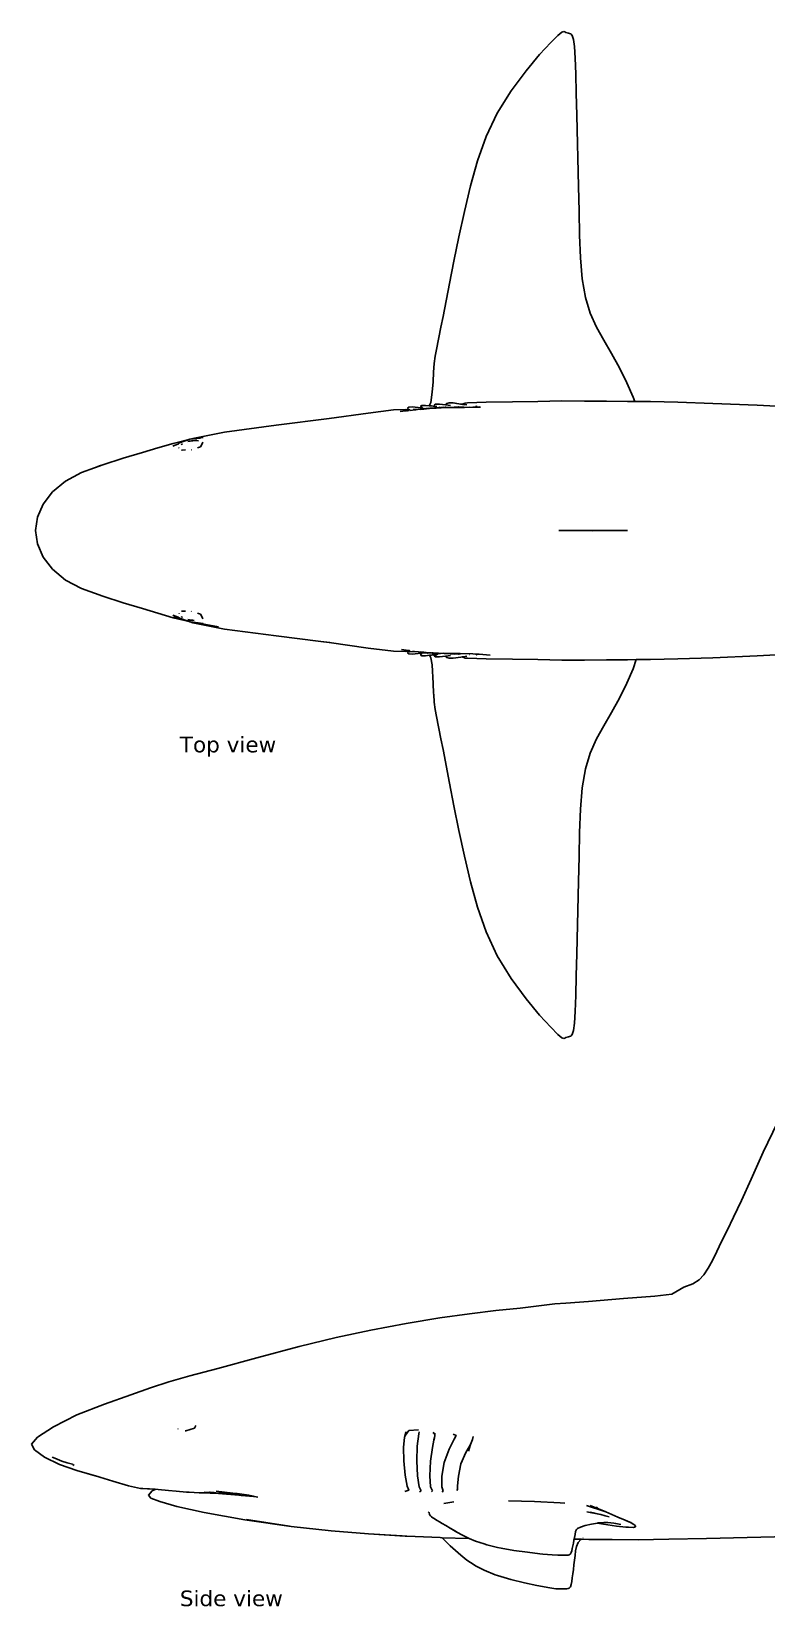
# Model space of a CAD drawing. Header units: centimetres. Extents: x 26222 to 197887, y -31190 to 57001.
# Drawn here: x 26222 to 64053, y -24110 to 57001 of the extents above; entities that cross this region are included whole.
import ezdxf

# ---------------------------------------------------------------- set-up
doc = ezdxf.new("R2010")
doc.units = ezdxf.units.CM
doc.layers.add('Edges', color=7, linetype='Continuous')
doc.styles.get("Standard").update_dxf_attribs({"font": 'verdana.ttf'})

# ---------------------------------------------------------------- blocks, each defined once
blk = doc.blocks.new('shark pl')
at = {"layer": 'Edges'}
for p, q in [((53308, 56791), (52946, 56431)), ((53515, 56960), (53308, 56791)), ((53620, 57001), (53515, 56960)), ((53674, 56977), (53620, 57001)), ((53732, 56956), (53674, 56977)), ((53792, 56935), (53732, 56956)), ((53855, 56915), (53792, 56935)), ((53921, 56895), (53855, 56915)), ((53921, 56895), (53990, 56873)), ((53990, 56873), (54057, 56792)), ((54117, 56594), (54057, 56792)), ((52946, 56431), (52378, 55816)), ((54168, 56223), (54117, 56594)), ((54168, 56223), (54206, 55621)), ((52378, 55816), (51677, 54979)), ((54206, 55621), (54236, 54812)), ((50915, 53951), (51677, 54979)), ((54262, 53819), (54236, 54812)), ((50199, 52798), (50915, 53951)), ((54288, 52699), (54262, 53819)), ((50199, 52798), (49633, 51587)), ((54288, 52699), (54379, 49010)), ((49633, 51587), (49185, 50332)), ((48823, 49045), (49185, 50332)), ((48513, 47739), (48823, 49045)), ((54408, 47752), (54379, 49010)), ((48513, 47739), (48225, 46428)), ((54408, 47752), (54433, 46520)), ((48225, 46428), (47965, 45171)), ((54433, 46520), (54479, 45347)), ((47737, 44028), (47965, 45171)), ((54570, 44263), (54479, 45347)), ((47737, 44028), (47404, 42323)), ((54729, 43300), (54570, 44263)), ((54729, 43300), (54982, 42488)), ((47404, 42323), (47294, 41767)), ((54982, 42488), (55306, 41774)), ((47294, 41767), (47067, 40630)), ((55306, 41774), (55680, 41103)), ((47067, 40630), (47005, 40281)), ((55680, 41103), (56080, 40421)), ((46916, 39456), (46955, 39906)), ((47005, 40281), (46955, 39906)), ((56080, 40421), (56486, 39672)), ((46849, 38426), (46888, 38966)), ((46888, 38966), (46916, 39456)), ((56486, 39672), (56865, 38903)), ((46773, 37902), (46849, 38426)), ((56865, 38903), (57183, 38162)), ((57183, 38162), (57283, 37949)), ((43549, 37351), (41541, 37071)), ((44855, 37517), (43549, 37351)), ((45498, 37536), (44855, 37517)), ((45205, 37436), (45631, 37480)), ((45370, 37441), (45361, 37441)), ((45372, 37441), (45362, 37441)), ((45679, 37515), (45498, 37536)), ((45525, 37464), (45577, 37469)), ((45590, 37620), (45578, 37599)), ((45578, 37599), (45616, 37552)), ((45641, 37658), (45590, 37620)), ((45678, 37518), (45616, 37552)), ((45624, 37475), (45630, 37479)), ((45630, 37476), (45647, 37482)), ((45631, 37480), (45680, 37515)), ((45631, 37480), (45647, 37482)), ((45657, 37483), (45634, 37477)), ((45820, 37665), (45641, 37658)), ((45682, 37510), (45647, 37482)), ((45675, 37528), (45678, 37518)), ((45678, 37518), (45679, 37515)), ((45682, 37516), (45678, 37518)), ((45679, 37515), (45680, 37515)), ((45680, 37515), (45679, 37515)), ((45680, 37515), (45682, 37516)), ((45680, 37515), (45681, 37510)), ((45680, 37515), (45680, 37515)), ((45684, 37515), (45680, 37515)), ((45682, 37510), (45681, 37510)), ((45682, 37516), (45690, 37522)), ((45684, 37515), (45682, 37516)), ((45686, 37514), (45682, 37510)), ((45686, 37514), (45684, 37515)), ((45686, 37515), (45684, 37515)), ((45686, 37515), (45690, 37522)), ((45687, 37514), (45686, 37515)), ((45686, 37514), (45686, 37515)), ((45686, 37514), (45686, 37514)), ((45686, 37514), (45686, 37514)), ((45686, 37514), (45686, 37514)), ((45687, 37514), (45686, 37514)), ((45693, 37519), (45687, 37514)), ((45693, 37519), (45692, 37521)), ((45694, 37520), (45693, 37519)), ((45705, 37479), (46227, 37546)), ((46128, 37632), (45820, 37665)), ((45852, 37506), (45852, 37506)), ((45852, 37506), (45852, 37506)), ((46023, 37526), (45863, 37533)), ((45863, 37533), (45996, 37523)), ((45912, 37514), (45996, 37523)), ((45996, 37523), (46023, 37526)), ((46023, 37526), (46339, 37559)), ((46339, 37614), (46128, 37632)), ((46342, 37559), (46223, 37553)), ((46227, 37546), (46339, 37559)), ((46306, 37555), (46227, 37546)), ((46231, 37551), (46232, 37551)), ((46232, 37551), (46231, 37551)), ((46252, 37714), (46316, 37746)), ((46280, 37673), (46252, 37714)), ((46252, 37714), (46304, 37678)), ((46278, 37672), (46252, 37714)), ((46858, 37600), (46257, 37536)), ((46278, 37672), (46283, 37668)), ((46283, 37668), (46282, 37669)), ((46289, 37659), (46283, 37668)), ((46283, 37668), (46343, 37618)), ((46289, 37659), (46339, 37614)), ((46357, 37560), (46306, 37555)), ((46339, 37559), (46306, 37555)), ((46316, 37746), (46507, 37747)), ((46344, 37614), (46339, 37614)), ((46339, 37559), (46342, 37559)), ((46342, 37559), (46428, 37579)), ((46357, 37560), (46342, 37559)), ((46343, 37618), (46344, 37614)), ((46356, 37613), (46344, 37614)), ((46344, 37614), (46354, 37574)), ((46356, 37582), (46361, 37595)), ((46408, 37566), (46357, 37560)), ((46361, 37595), (46364, 37606)), ((46361, 37595), (46372, 37584)), ((46378, 37604), (46379, 37603)), ((46428, 37579), (46408, 37566)), ((46431, 37569), (46408, 37566)), ((46431, 37569), (46492, 37580)), ((46491, 37575), (46431, 37569)), ((46542, 37581), (46491, 37575)), ((46492, 37580), (46491, 37575)), ((46699, 37727), (46507, 37747)), ((46542, 37581), (46631, 37591)), ((46631, 37591), (46642, 37592)), ((46632, 37591), (46631, 37591)), ((46642, 37592), (46642, 37592)), ((46642, 37592), (46645, 37592)), ((46645, 37601), (46644, 37600)), ((46645, 37601), (46649, 37610)), ((46657, 37609), (46645, 37601)), ((46645, 37600), (46645, 37601)), ((46650, 37593), (46649, 37593)), ((46662, 37609), (46655, 37600)), ((46699, 37727), (46773, 37902)), ((46803, 37716), (46699, 37727)), ((46755, 37603), (46716, 37601)), ((46765, 37600), (46716, 37601)), ((46755, 37603), (46724, 37605)), ((46755, 37603), (46724, 37605)), ((46793, 37599), (46734, 37595)), ((47043, 37618), (46755, 37603)), ((46792, 37601), (46755, 37603)), ((46790, 37601), (46755, 37603)), ((46755, 37603), (46755, 37603)), ((46793, 37599), (46790, 37599)), ((46811, 37600), (46793, 37599)), ((46957, 37696), (46803, 37716)), ((46811, 37600), (46807, 37600)), ((46813, 37600), (46809, 37600)), ((46813, 37600), (46811, 37600)), ((46823, 37601), (46813, 37600)), ((46831, 37602), (46823, 37601)), ((46829, 37601), (46823, 37601)), ((46996, 37612), (46829, 37601)), ((46829, 37601), (46837, 37602)), ((46892, 37610), (46854, 37605)), ((47163, 37624), (46858, 37600)), ((46858, 37605), (46894, 37610)), ((47021, 37610), (46858, 37600)), ((46930, 37745), (46966, 37776)), ((46957, 37696), (46930, 37745)), ((47086, 37680), (46957, 37696)), ((47023, 37810), (46966, 37776)), ((46996, 37612), (46988, 37613)), ((46996, 37612), (46988, 37613)), ((46997, 37612), (46989, 37613)), ((46997, 37612), (46996, 37612)), ((46996, 37612), (46996, 37612)), ((47009, 37613), (46997, 37612)), ((47009, 37613), (47003, 37614)), ((47113, 37620), (47009, 37613)), ((47022, 37610), (47021, 37610)), ((47022, 37610), (47021, 37610)), ((47022, 37610), (47022, 37610)), ((47024, 37610), (47022, 37610)), ((47023, 37610), (47022, 37610)), ((47215, 37812), (47023, 37810)), ((47036, 37611), (47023, 37610)), ((47023, 37610), (47024, 37610)), ((47039, 37611), (47024, 37610)), ((47056, 37613), (47036, 37611)), ((47039, 37611), (47036, 37611)), ((47084, 37614), (47039, 37611)), ((47141, 37627), (47043, 37618)), ((47101, 37618), (47056, 37613)), ((47090, 37615), (47056, 37613)), ((47082, 37627), (47089, 37623)), ((47091, 37624), (47084, 37627)), ((47084, 37627), (47091, 37624)), ((47090, 37615), (47084, 37614)), ((47092, 37614), (47084, 37614)), ((47101, 37618), (47090, 37615)), ((47113, 37617), (47090, 37615)), ((47091, 37629), (47094, 37625)), ((47178, 37620), (47092, 37614)), ((47113, 37617), (47092, 37614)), ((47163, 37624), (47101, 37618)), ((47182, 37624), (47113, 37617)), ((47163, 37624), (47113, 37620)), ((47119, 37622), (47113, 37620)), ((47178, 37620), (47113, 37617)), ((47115, 37632), (47114, 37634)), ((47262, 37653), (47141, 37627)), ((47406, 37648), (47141, 37627)), ((47404, 37634), (47163, 37624)), ((47163, 37624), (47184, 37624)), ((47182, 37624), (47163, 37624)), ((47180, 37624), (47178, 37620)), ((47182, 37621), (47178, 37620)), ((47178, 37620), (47178, 37620)), ((47183, 37620), (47178, 37620)), ((47182, 37621), (47180, 37624)), ((47190, 37624), (47182, 37624)), ((47184, 37624), (47182, 37624)), ((47183, 37620), (47182, 37621)), ((47185, 37621), (47182, 37621)), ((47185, 37620), (47183, 37620)), ((47186, 37625), (47184, 37624)), ((47184, 37624), (47190, 37625)), ((47288, 37627), (47185, 37621)), ((47289, 37627), (47185, 37620)), ((47185, 37621), (47190, 37624)), ((47185, 37620), (47185, 37621)), ((47190, 37625), (47321, 37629)), ((47288, 37627), (47190, 37624)), ((47190, 37625), (47190, 37625)), ((47190, 37624), (47190, 37625)), ((47534, 37772), (47215, 37812)), ((47289, 37627), (47288, 37627)), ((47297, 37627), (47288, 37627)), ((47297, 37627), (47289, 37627)), ((47321, 37629), (47297, 37627)), ((47404, 37634), (47321, 37629)), ((47469, 37638), (47404, 37634)), ((47692, 37642), (47469, 37638)), ((47469, 37638), (47622, 37638)), ((47509, 37661), (47554, 37655)), ((47549, 37770), (47534, 37772)), ((47549, 37770), (47554, 37802)), ((47783, 37742), (47549, 37770)), ((47554, 37802), (47606, 37841)), ((47554, 37655), (47677, 37645)), ((47606, 37841), (47715, 37873)), ((47622, 37638), (47674, 37640)), ((47622, 37638), (47657, 37639)), ((47640, 37666), (47640, 37665)), ((47640, 37666), (47640, 37665)), ((47657, 37639), (47674, 37640)), ((47657, 37639), (47672, 37639)), ((47719, 37641), (47672, 37639)), ((47672, 37639), (47788, 37639)), ((47674, 37640), (47692, 37642)), ((47674, 37640), (47713, 37641)), ((47701, 37643), (47677, 37645)), ((47692, 37642), (47701, 37643)), ((47706, 37642), (47692, 37642)), ((47701, 37643), (47719, 37644)), ((47706, 37642), (47701, 37643)), ((47713, 37641), (47706, 37642)), ((47719, 37642), (47706, 37642)), ((47713, 37641), (47719, 37642)), ((47719, 37641), (47713, 37641)), ((47921, 37875), (47715, 37873)), ((47722, 37668), (47719, 37644)), ((47719, 37644), (47723, 37645)), ((47719, 37644), (47719, 37642)), ((47768, 37643), (47719, 37641)), ((47768, 37643), (47719, 37642)), ((47719, 37642), (47768, 37643)), ((47719, 37642), (47719, 37642)), ((47719, 37642), (47719, 37641)), ((47719, 37641), (47719, 37641)), ((47719, 37641), (47719, 37641)), ((47719, 37641), (47719, 37641)), ((47723, 37645), (47975, 37658)), ((48110, 37647), (47768, 37643)), ((48112, 37647), (47788, 37639)), ((47788, 37639), (48192, 37640)), ((48325, 37817), (47921, 37875)), ((47921, 37875), (48080, 37847)), ((47921, 37875), (48491, 37776)), ((47980, 37658), (48129, 37647)), ((47980, 37658), (48110, 37647)), ((48014, 37660), (48032, 37661)), ((48129, 37647), (48110, 37647)), ((48110, 37647), (48112, 37647)), ((48129, 37647), (48112, 37647)), ((48112, 37647), (48192, 37640)), ((48129, 37647), (48462, 37678)), ((48192, 37640), (48292, 37640)), ((48209, 37671), (48217, 37671)), ((48221, 37637), (48228, 37637)), ((48228, 37637), (48226, 37637)), ((48228, 37637), (48296, 37638)), ((48292, 37640), (48298, 37640)), ((48296, 37638), (48507, 37641)), ((48298, 37640), (48296, 37638)), ((48298, 37640), (48507, 37641)), ((48299, 37641), (48298, 37640)), ((48393, 37807), (48325, 37817)), ((48396, 37809), (48393, 37807)), ((48627, 37774), (48393, 37807)), ((48545, 37868), (48396, 37809)), ((48507, 37641), (48933, 37649)), ((48545, 37868), (48660, 37881)), ((49626, 37907), (48660, 37881)), ((48759, 37693), (48768, 37693)), ((48933, 37649), (49130, 37653)), ((49116, 37718), (49130, 37653)), ((49123, 37699), (49116, 37718)), ((49123, 37699), (49127, 37699)), ((49141, 37653), (49123, 37699)), ((49130, 37653), (49141, 37653)), ((49141, 37653), (49191, 37654)), ((49281, 37679), (49191, 37654)), ((49191, 37654), (49340, 37658)), ((50982, 37922), (49626, 37907)), ((52277, 37950), (50982, 37922)), ((53513, 37973), (52277, 37950)), ((54691, 37971), (53513, 37973)), ((55818, 37960), (54691, 37971)), ((56903, 37954), (55818, 37960)), ((57283, 37949), (56903, 37954)), ((58083, 37941), (57283, 37949)), ((57283, 37949), (57289, 37936)), ((59498, 37910), (58083, 37941)), ((61284, 37851), (59498, 37910)), ((63575, 37757), (61284, 37851)), ((66123, 37624), (63575, 37757)), ((38817, 36732), (36160, 36372)), ((41541, 37071), (38817, 36732)), ((33517, 35789), (32719, 35564)), ((33780, 35759), (33499, 35652)), ((33517, 35789), (34531, 36046)), ((33774, 35754), (33780, 35759)), ((33780, 35759), (33845, 35812)), ((33845, 35812), (34373, 36004)), ((33919, 35721), (33968, 35757)), ((33968, 35757), (33993, 35770)), ((34333, 35896), (34269, 35879)), ((34333, 35896), (34394, 35910)), ((34373, 36004), (34559, 36021)), ((34394, 35910), (34458, 35920)), ((34458, 35920), (34521, 35925)), ((34521, 35925), (34612, 35930)), ((34531, 36046), (36160, 36372)), ((35057, 36088), (34559, 36021)), ((34559, 36021), (34910, 36053)), ((34612, 35930), (34728, 35931)), ((34728, 35931), (34813, 35924)), ((34924, 35608), (35020, 35804)), ((35020, 35804), (35041, 35848)), ((30934, 35024), (29891, 34688)), ((31930, 35324), (30934, 35024)), ((32719, 35564), (31930, 35324)), ((33813, 35553), (33816, 35571)), ((33814, 35550), (33813, 35553)), ((33940, 35444), (33973, 35445)), ((33973, 35445), (34156, 35451)), ((34434, 35460), (34442, 35461)), ((34442, 35461), (34449, 35463)), ((34771, 35561), (34924, 35608)), ((27970, 33849), (28801, 34283)), ((28801, 34283), (29458, 34525)), ((29891, 34688), (29458, 34525)), ((29458, 34525), (29773, 34642)), ((27309, 33297), (26826, 32665)), ((27309, 33297), (27970, 33849)), ((26529, 31993), (26826, 32665)), ((26529, 31993), (26426, 31301)), ((26529, 30609), (26426, 31301)), ((53363, 31301), (53933, 31307)), ((53933, 31295), (53363, 31301)), ((53933, 31307), (55094, 31309)), ((55094, 31293), (53933, 31295)), ((55094, 31309), (56292, 31307)), ((56292, 31295), (55094, 31293)), ((56292, 31307), (56901, 31301)), ((56901, 31301), (56292, 31295)), ((26529, 30609), (26826, 29937)), ((27309, 29305), (26826, 29937)), ((27309, 29305), (27970, 28753)), ((27970, 28753), (28801, 28319)), ((28801, 28319), (29891, 27914)), ((29891, 27914), (30934, 27578)), ((30934, 27578), (31930, 27278)), ((31930, 27278), (32719, 27038)), ((32719, 27038), (33517, 26813)), ((33774, 26848), (33499, 26950)), ((33517, 26844), (34331, 26613)), ((33517, 26813), (34344, 26608)), ((33845, 26790), (33774, 26848)), ((33816, 27031), (33815, 27041)), ((34331, 26613), (33845, 26790)), ((33968, 26845), (33923, 26878)), ((33940, 27158), (33974, 27157)), ((33995, 26831), (33968, 26845)), ((33974, 27157), (34156, 27151)), ((34434, 27142), (34442, 27141)), ((34442, 27141), (34449, 27139)), ((34771, 27041), (34924, 26994)), ((34924, 26994), (35020, 26798)), ((35041, 26754), (35020, 26798)), ((35020, 26798), (35041, 26754)), ((34268, 26723), (34333, 26706)), ((34344, 26608), (34331, 26613)), ((34394, 26692), (34333, 26706)), ((34373, 26598), (34344, 26608)), ((34394, 26595), (34373, 26598)), ((34458, 26682), (34394, 26692)), ((34394, 26595), (34531, 26556)), ((34540, 26577), (34394, 26595)), ((34521, 26677), (34458, 26682)), ((34589, 26673), (34521, 26677)), ((34531, 26556), (36160, 26230)), ((35843, 26337), (34540, 26577)), ((35057, 26514), (34540, 26577)), ((38817, 25870), (36160, 26230)), ((38817, 25870), (41121, 25586)), ((41541, 25531), (41121, 25586)), ((41121, 25586), (41574, 25531)), ((41541, 25531), (43549, 25251)), ((43549, 25251), (44855, 25085)), ((45267, 25175), (45630, 25123)), ((44855, 25085), (45498, 25066)), ((45498, 25066), (45669, 25086)), ((45616, 25050), (45578, 25003)), ((45578, 25003), (45590, 24982)), ((45590, 24982), (45641, 24944)), ((45616, 25050), (45669, 25079)), ((45630, 25123), (45647, 25120)), ((45670, 25094), (45630, 25123)), ((45641, 24944), (45820, 24937)), ((45671, 25110), (45647, 25120)), ((45647, 25120), (45671, 25101)), ((45657, 25119), (45672, 25115)), ((45666, 25052), (45670, 25056)), ((45666, 25052), (45667, 25055)), ((45668, 25071), (45669, 25079)), ((45669, 25086), (45670, 25094)), ((45669, 25086), (45680, 25087)), ((45669, 25079), (45669, 25086)), ((45669, 25079), (45682, 25086)), ((45670, 25094), (45671, 25101)), ((45680, 25087), (45670, 25094)), ((45671, 25110), (45672, 25115)), ((45675, 25108), (45671, 25110)), ((45671, 25101), (45671, 25110)), ((45671, 25101), (45681, 25092)), ((45676, 25108), (45672, 25115)), ((45672, 25115), (45675, 25108)), ((45675, 25108), (45681, 25092)), ((45676, 25108), (45675, 25108)), ((45701, 25097), (45676, 25108)), ((45685, 25091), (45676, 25108)), ((45682, 25086), (45680, 25087)), ((45680, 25087), (45684, 25087)), ((45681, 25092), (45682, 25092)), ((45681, 25092), (45681, 25092)), ((45681, 25092), (45682, 25092)), ((45682, 25092), (45685, 25091)), ((45682, 25092), (45686, 25088)), ((45682, 25086), (45684, 25087)), ((45690, 25080), (45682, 25086)), ((45863, 25069), (45682, 25051)), ((45930, 25069), (45682, 25051)), ((45684, 25087), (45686, 25088)), ((45684, 25087), (45686, 25087)), ((45685, 25091), (45689, 25090)), ((45686, 25088), (45685, 25091)), ((45686, 25088), (45689, 25090)), ((45686, 25087), (45686, 25088)), ((45686, 25088), (45686, 25088)), ((45686, 25087), (45687, 25088)), ((45686, 25088), (45686, 25088)), ((45686, 25088), (45686, 25088)), ((45686, 25088), (45687, 25088)), ((45690, 25080), (45686, 25087)), ((45687, 25088), (45696, 25088)), ((45687, 25088), (45693, 25083)), ((45689, 25090), (45701, 25097)), ((45689, 25090), (45696, 25088)), ((45693, 25083), (45692, 25081)), ((45701, 25097), (45693, 25083)), ((45693, 25083), (45694, 25082)), ((45694, 25082), (45701, 25097)), ((45820, 24937), (46128, 24970)), ((45892, 25072), (45841, 25075)), ((45892, 25072), (45863, 25069)), ((45930, 25069), (45892, 25072)), ((46339, 25043), (45930, 25069)), ((45998, 25079), (45996, 25079)), ((46017, 25077), (46021, 25077)), ((46029, 25076), (46026, 25076)), ((46128, 24970), (46321, 24986)), ((46353, 25042), (46227, 25056)), ((46252, 24888), (46278, 24930)), ((46252, 24888), (46279, 24928)), ((46287, 24912), (46252, 24888)), ((46316, 24856), (46252, 24888)), ((46278, 24930), (46321, 24986)), ((46507, 24855), (46316, 24856)), ((46321, 24986), (46350, 25024)), ((46353, 25040), (46339, 25043)), ((46350, 25024), (46353, 25040)), ((46350, 25024), (46354, 25029)), ((46353, 25040), (46353, 25042)), ((46356, 25042), (46353, 25042)), ((46355, 25040), (46353, 25040)), ((46354, 25029), (46355, 25040)), ((46354, 25029), (46361, 25038)), ((46355, 25040), (46356, 25042)), ((46361, 25038), (46355, 25040)), ((46363, 25041), (46356, 25042)), ((46361, 25038), (46363, 25041)), ((46391, 25031), (46361, 25038)), ((46397, 25037), (46363, 25041)), ((46368, 25010), (46374, 25015)), ((46369, 24999), (46716, 25001)), ((46369, 24999), (46374, 24999)), ((46391, 25031), (46374, 25015)), ((46382, 25009), (46374, 24999)), ((46378, 25004), (46374, 24999)), ((46374, 24999), (46374, 24999)), ((46374, 24999), (46375, 24999)), ((46378, 25004), (46375, 24999)), ((46375, 24999), (46567, 25001)), ((46401, 25029), (46378, 25004)), ((46382, 25009), (46378, 25004)), ((46397, 25037), (46391, 25031)), ((46401, 25029), (46391, 25031)), ((46407, 25036), (46397, 25037)), ((46407, 25036), (46401, 25029)), ((46428, 25023), (46401, 25029)), ((46408, 25036), (46407, 25036)), ((46428, 25023), (46408, 25036)), ((46422, 25034), (46408, 25036)), ((46422, 25034), (46494, 25018)), ((46491, 25027), (46422, 25034)), ((46495, 25018), (46428, 25023)), ((46494, 25018), (46428, 25023)), ((46492, 25022), (46491, 25027)), ((46542, 25021), (46491, 25027)), ((46512, 25017), (46492, 25022)), ((46494, 25018), (46495, 25018)), ((46512, 25017), (46494, 25018)), ((46495, 25018), (46567, 25001)), ((46513, 25016), (46495, 25018)), ((46507, 24855), (46709, 24876)), ((46513, 25016), (46512, 25017)), ((46649, 25006), (46512, 25017)), ((46573, 25001), (46513, 25016)), ((46649, 25006), (46513, 25016)), ((46542, 25021), (46645, 25010)), ((46547, 25021), (46547, 25021)), ((46567, 25001), (46573, 25001)), ((46573, 25001), (46650, 25002)), ((46613, 24991), (46615, 24990)), ((46617, 24990), (46615, 24991)), ((46640, 25014), (46640, 25014)), ((46645, 25014), (46645, 25014)), ((46646, 25010), (46646, 25010)), ((46647, 25010), (46647, 25010)), ((46647, 25009), (46647, 25009)), ((46647, 25009), (46652, 25006)), ((46647, 25009), (46647, 25009)), ((46647, 25009), (46649, 25006)), ((46649, 25006), (46650, 25002)), ((46649, 25006), (46649, 25006)), ((46652, 25006), (46649, 25006)), ((46653, 25005), (46649, 25006)), ((46650, 25002), (46658, 25002)), ((46652, 25006), (46653, 25005)), ((46660, 25005), (46652, 25006)), ((46653, 25005), (46658, 25002)), ((46661, 25005), (46653, 25005)), ((46654, 25013), (46654, 25013)), ((46654, 24994), (46655, 24993)), ((46657, 25009), (46657, 25009)), ((46658, 25002), (46663, 25002)), ((46659, 25007), (46660, 25005)), ((46660, 25005), (46661, 25005)), ((46678, 25004), (46660, 25005)), ((46661, 25005), (46663, 25002)), ((46683, 25003), (46661, 25005)), ((46663, 25002), (46688, 25002)), ((46683, 25003), (46688, 25002)), ((46689, 25002), (46683, 25003)), ((46688, 25002), (46689, 25002)), ((46688, 25002), (46716, 25001)), ((46703, 25002), (46689, 25002)), ((46716, 25001), (46703, 25002)), ((46732, 25000), (46703, 25002)), ((46709, 24876), (46803, 24886)), ((46709, 24876), (46773, 24737)), ((46716, 25001), (46732, 25000)), ((46724, 24997), (46758, 24999)), ((46724, 24997), (46757, 24999)), ((46757, 24999), (46732, 25000)), ((46745, 25003), (46752, 25003)), ((46758, 24999), (46757, 24999)), ((46895, 24991), (46758, 24999)), ((46773, 24737), (46849, 24384)), ((46783, 25004), (46789, 25004)), ((46785, 25001), (46790, 25001)), ((46786, 25000), (46792, 25001)), ((46803, 24886), (46957, 24906)), ((46806, 25002), (46811, 25002)), ((46808, 25002), (46813, 25002)), ((46861, 24997), (46826, 24998)), ((46840, 24973), (46941, 24984)), ((46840, 24973), (46944, 24984)), ((46846, 24997), (46881, 24995)), ((46964, 24973), (46847, 24972)), ((46849, 24384), (46888, 23420)), ((46927, 24994), (46895, 24995)), ((46946, 24984), (46895, 24991)), ((46896, 24991), (46895, 24991)), ((46947, 24984), (46896, 24991)), ((46904, 24991), (46896, 24991)), ((46949, 24985), (46904, 24991)), ((46930, 24990), (46904, 24991)), ((46907, 24995), (46938, 24994)), ((46955, 24985), (46930, 24990)), ((46974, 24987), (46930, 24990)), ((46930, 24857), (46957, 24906)), ((46966, 24826), (46930, 24857)), ((46946, 24984), (46941, 24984)), ((46941, 24984), (46944, 24984)), ((46941, 24984), (46946, 24984)), ((46944, 24984), (46946, 24984)), ((46944, 24984), (46946, 24984)), ((46946, 24984), (46947, 24984)), ((46986, 24979), (46946, 24984)), ((46946, 24984), (46946, 24984)), ((46947, 24984), (46946, 24984)), ((46946, 24984), (46946, 24984)), ((46946, 24984), (46946, 24984)), ((46946, 24984), (46947, 24984)), ((46946, 24984), (46948, 24984)), ((46947, 24984), (46949, 24985)), ((46949, 24985), (46947, 24984)), ((46947, 24984), (46949, 24985)), ((46947, 24984), (46947, 24984)), ((46948, 24984), (46947, 24984)), ((46947, 24984), (46947, 24984)), ((46948, 24984), (46950, 24985)), ((46987, 24979), (46948, 24984)), ((46949, 24985), (46949, 24985)), ((46949, 24985), (46955, 24985)), ((46950, 24985), (46949, 24985)), ((46949, 24985), (46949, 24985)), ((46955, 24985), (46949, 24985)), ((46949, 24985), (46955, 24985)), ((46988, 24979), (46950, 24985)), ((46950, 24985), (46957, 24985)), ((46974, 24987), (46955, 24985)), ((46955, 24985), (46961, 24986)), ((46955, 24985), (46961, 24986)), ((46955, 24985), (46955, 24985)), ((46957, 24985), (46955, 24985)), ((46955, 24985), (46955, 24985)), ((46957, 24985), (46982, 24987)), ((46989, 24979), (46957, 24985)), ((46957, 24906), (47086, 24922)), ((46961, 24986), (46975, 24987)), ((46961, 24986), (46974, 24987)), ((46966, 24826), (47117, 24927)), ((46966, 24826), (47023, 24792)), ((47048, 24986), (46969, 24990)), ((46969, 24990), (47163, 24978)), ((46975, 24987), (46974, 24987)), ((46974, 24987), (46974, 24987)), ((46982, 24987), (46975, 24987)), ((46986, 24989), (46979, 24988)), ((46979, 24988), (46986, 24989)), ((46980, 24988), (46987, 24989)), ((47043, 24984), (46982, 24987)), ((46988, 24987), (46996, 24988)), ((47023, 24792), (47215, 24790)), ((47085, 24977), (47043, 24984)), ((47085, 24977), (47082, 24975)), ((47087, 24977), (47084, 24975)), ((47088, 24976), (47084, 24975)), ((47087, 24977), (47085, 24977)), ((47088, 24976), (47087, 24977)), ((47093, 24976), (47088, 24976)), ((47091, 24980), (47091, 24980)), ((47091, 24973), (47093, 24976)), ((47116, 24972), (47093, 24976)), ((47095, 24980), (47094, 24979)), ((47095, 24979), (47095, 24979)), ((47096, 24979), (47096, 24979)), ((47114, 24968), (47116, 24972)), ((47134, 24969), (47116, 24972)), ((47117, 24927), (47134, 24969)), ((47117, 24927), (47135, 24958)), ((47120, 24977), (47120, 24977)), ((47135, 24958), (47133, 24959)), ((47139, 24968), (47134, 24969)), ((47135, 24958), (47134, 24959)), ((47135, 24958), (47138, 24963)), ((47154, 24956), (47135, 24958)), ((47154, 24956), (47135, 24958)), ((47135, 24958), (47135, 24958)), ((47136, 24976), (47136, 24976)), ((47139, 24968), (47138, 24963)), ((47262, 24949), (47139, 24968)), ((47141, 24976), (47141, 24975)), ((47163, 24978), (47469, 24964)), ((47198, 24971), (47199, 24971)), ((47215, 24790), (47534, 24830)), ((47446, 24983), (47665, 24963)), ((47463, 24969), (47630, 24963)), ((47630, 24963), (47466, 24966)), ((47467, 24966), (47768, 24959)), ((47469, 24964), (47768, 24959)), ((47534, 24830), (47549, 24832)), ((47549, 24832), (47783, 24860)), ((47554, 24800), (47549, 24832)), ((47554, 24800), (47606, 24761)), ((47606, 24761), (47715, 24729)), ((47630, 24963), (47768, 24959)), ((47665, 24963), (47630, 24963)), ((47824, 24960), (47665, 24963)), ((47715, 24729), (47921, 24727)), ((47768, 24959), (48292, 24962)), ((47824, 24960), (47768, 24959)), ((47768, 24959), (48129, 24955)), ((48289, 24970), (47824, 24960)), ((47921, 24727), (48325, 24785)), ((47948, 24945), (47975, 24944)), ((47978, 24943), (48032, 24941)), ((48129, 24955), (47980, 24944)), ((47980, 24944), (48072, 24952)), ((48129, 24955), (48307, 24951)), ((48209, 24931), (48237, 24929)), ((48292, 24962), (48933, 24953)), ((48325, 24785), (48393, 24795)), ((48393, 24795), (48440, 24801)), ((48396, 24793), (48393, 24795)), ((48545, 24734), (48396, 24793)), ((48440, 24801), (48445, 24802)), ((48446, 24800), (48440, 24801)), ((48445, 24802), (48627, 24828)), ((48449, 24801), (48445, 24802)), ((48660, 24722), (48545, 24734)), ((48660, 24722), (49626, 24695)), ((48752, 24909), (48759, 24909)), ((48933, 24953), (49128, 24939)), ((49128, 24939), (49116, 24884)), ((49116, 24884), (49123, 24902)), ((49123, 24902), (49137, 24938)), ((49123, 24902), (49127, 24902)), ((49128, 24939), (49137, 24938)), ((49137, 24938), (49260, 24929)), ((49260, 24929), (49281, 24923)), ((49260, 24929), (49827, 24886)), ((49626, 24695), (50982, 24680)), ((50982, 24680), (52277, 24652)), ((52277, 24652), (53513, 24629)), ((53513, 24629), (54691, 24631)), ((54691, 24631), (55818, 24642)), ((55818, 24642), (56903, 24648)), ((56903, 24648), (57352, 24653)), ((57352, 24653), (57183, 24183)), ((57352, 24653), (58083, 24661)), ((57355, 24660), (57352, 24653)), ((58083, 24661), (59498, 24692)), ((59498, 24692), (61284, 24751)), ((61284, 24751), (63575, 24845)), ((63575, 24845), (66123, 24978)), ((57183, 24183), (56865, 23443)), ((46888, 23420), (46916, 22920)), ((46916, 22920), (46923, 22851)), ((46919, 22898), (46923, 22851)), ((46923, 22851), (46955, 22467)), ((56865, 23443), (56486, 22676)), ((46955, 22467), (47005, 22086)), ((47005, 22086), (47067, 21731)), ((56080, 21928), (55680, 21243)), ((56486, 22676), (56080, 21928)), ((47294, 20580), (47067, 21731)), ((55680, 21243), (55306, 20566)), ((47294, 20580), (47404, 20016)), ((55306, 20566), (54982, 19844)), ((47737, 18288), (47404, 20016)), ((54982, 19844), (54729, 19021)), ((54570, 18045), (54729, 19021)), ((47965, 17130), (47737, 18288)), ((54479, 16946), (54570, 18045)), ((47965, 17130), (48225, 15856)), ((54479, 16946), (54433, 15757)), ((48225, 15856), (48513, 14527)), ((54433, 15757), (54408, 14509)), ((48823, 13204), (48513, 14527)), ((54379, 13235), (54408, 14509)), ((49185, 11899), (48823, 13204)), ((54288, 9496), (54379, 13235)), ((49185, 11899), (49633, 10627)), ((49633, 10627), (50199, 9400)), ((50915, 8231), (50199, 9400)), ((54262, 8360), (54288, 9496)), ((51677, 7189), (50915, 8231)), ((54236, 7354), (54262, 8360)), ((54236, 7354), (54206, 6534)), ((51677, 7189), (52378, 6341)), ((54206, 6534), (54168, 5924)), ((52378, 6341), (52946, 5718)), ((52946, 5718), (53308, 5352)), ((54117, 5549), (54168, 5924)), ((53308, 5352), (53515, 5181)), ((53515, 5181), (53620, 5140)), ((53620, 5140), (53674, 5164)), ((53674, 5164), (53732, 5185)), ((53732, 5185), (53792, 5206)), ((53792, 5206), (53855, 5226)), ((53855, 5226), (53921, 5246)), ((53990, 5268), (53921, 5246)), ((54057, 5349), (53990, 5268)), ((54057, 5349), (54117, 5549))]:
    blk.add_line(p, q, dxfattribs=at)
blk = doc.blocks.new('shark rs')
at = {"layer": 'Edges'}
for p, q in [((-19002, 13770), (-19726, 12246)), ((-19726, 12246), (-20349, 10848)), ((-20349, 10848), (-20853, 9751)), ((-20853, 9751), (-21261, 8892)), ((-21593, 8209), (-21872, 7639)), ((-21261, 8892), (-21593, 8209)), ((-21872, 7639), (-22119, 7122)), ((-22346, 6660), (-22566, 6260)), ((-22119, 7122), (-22346, 6660)), ((-22788, 5927), (-23027, 5665)), ((-22566, 6260), (-22788, 5927)), ((-24440, 4930), (-25311, 4819)), ((-23824, 5280), (-24440, 4930)), ((-23349, 5456), (-23824, 5280)), ((-23027, 5665), (-23349, 5456)), ((-33501, 4081), (-34856, 3923)), ((-32245, 4201), (-33501, 4081)), ((-30457, 4432), (-32245, 4201)), ((-29886, 4469), (-30457, 4432)), ((-28725, 4551), (-29886, 4469)), ((-27527, 4645), (-28725, 4551)), ((-26918, 4696), (-27527, 4645)), ((-25311, 4819), (-26918, 4696)), ((-38105, 3423), (-39931, 3079)), ((-36370, 3709), (-38105, 3423)), ((-34856, 3923), (-36370, 3709)), ((-41719, 2694), (-43620, 2229)), ((-39931, 3079), (-41719, 2694)), ((-45788, 1650), (-47803, 1098)), ((-43620, 2229), (-45788, 1650)), ((-47803, 1098), (-49249, 717)), ((-51262, 112), (-52282, -253)), ((-50333, 418), (-51262, 112)), ((-49249, 717), (-50333, 418)), ((-53636, -730), (-55053, -1288)), ((-52282, -253), (-53636, -730)), ((-55053, -1288), (-56259, -1900)), ((-56259, -1900), (-57094, -2443)), ((-49856, -2004), (-49858, -2004)), ((-49847, -2007), (-49854, -2005)), ((-49444, -2111), (-49479, -2102)), ((-49005, -1981), (-49444, -2111)), ((-48934, -1843), (-49005, -1981)), ((-38203, -2431), (-38241, -2971)), ((-38126, -2162), (-38203, -2431)), ((-38138, -2331), (-38203, -2431)), ((-37978, -2097), (-38138, -2331)), ((-37481, -2067), (-37978, -2097)), ((-37451, -2269), (-37541, -2908)), ((-37451, -2269), (-37442, -2161)), ((-36740, -2195), (-36645, -2242)), ((-36640, -2372), (-36674, -2564)), ((-36645, -2242), (-36643, -2243)), ((-36645, -2242), (-36640, -2372)), ((-36643, -2243), (-36631, -2272)), ((-36643, -2243), (-36609, -2260)), ((-36631, -2272), (-36619, -2294)), ((-35691, -2285), (-35536, -2345)), ((-35636, -2532), (-35536, -2345)), ((-35536, -2345), (-35512, -2355)), ((-34657, -2394), (-34703, -2555)), ((-57094, -2443), (-57393, -2797)), ((-57393, -2797), (-57242, -3095)), ((-57242, -3095), (-56723, -3470)), ((-38241, -2971), (-38230, -3664)), ((-37567, -3662), (-37541, -2908)), ((-36746, -2968), (-36853, -3681)), ((-36680, -2597), (-36746, -2968)), ((-36680, -2597), (-36672, -2463)), ((-36674, -2564), (-36680, -2597)), ((-36672, -2463), (-36674, -2564)), ((-35892, -3048), (-36146, -3740)), ((-35636, -2532), (-35892, -3048)), ((-35030, -3231), (-35287, -3811)), ((-35030, -3231), (-34790, -2822)), ((-34790, -2822), (-34902, -3165)), ((-34703, -2555), (-34790, -2822)), ((-34711, -2572), (-34722, -2595)), ((-56723, -3470), (-55957, -3847)), ((-56339, -3471), (-56194, -3522)), ((-56271, -3491), (-56339, -3471)), ((-56271, -3491), (-56286, -3483)), ((-56284, -3483), (-56254, -3496)), ((-56254, -3496), (-56271, -3491)), ((-56254, -3496), (-56194, -3522)), ((-56194, -3522), (-55837, -3677)), ((-55957, -3847), (-55065, -4151)), ((-55837, -3677), (-55557, -3761)), ((-55557, -3761), (-55292, -3832)), ((-55292, -3832), (-55255, -3853)), ((-55271, -3849), (-55205, -3903)), ((-55229, -3846), (-55255, -3853)), ((-38230, -3664), (-38160, -4393)), ((-37567, -3662), (-37530, -4421)), ((-36853, -3681), (-36889, -4422)), ((-36146, -3740), (-36265, -4449)), ((-35423, -4442), (-35287, -3811)), ((-55065, -4151), (-54121, -4423)), ((-55065, -4151), (-54103, -4428)), ((-54121, -4423), (-54028, -4450)), ((-54121, -4423), (-54103, -4428)), ((-54121, -4423), (-54093, -4431)), ((-54103, -4428), (-53202, -4702)), ((-54103, -4428), (-54093, -4431)), ((-54093, -4431), (-53929, -4480)), ((-54093, -4431), (-54028, -4450)), ((-53202, -4702), (-52395, -4937)), ((-38160, -4393), (-38063, -4963)), ((-37530, -4421), (-37446, -4997)), ((-36889, -4422), (-36856, -4995)), ((-36265, -4449), (-36276, -4996)), ((-35423, -4442), (-35473, -4942)), ((-52395, -4937), (-51788, -5075)), ((-51689, -5079), (-51788, -5075)), ((-51788, -5075), (-51668, -5080)), ((-51689, -5079), (-51324, -5096)), ((-51689, -5079), (-51668, -5080)), ((-51668, -5080), (-51322, -5097)), ((-51668, -5080), (-51102, -5118)), ((-51421, -5089), (-51324, -5096)), ((-51191, -5196), (-51365, -5422)), ((-51365, -5422), (-51248, -5580)), ((-51324, -5096), (-51322, -5097)), ((-51322, -5097), (-51023, -5121)), ((-51248, -5580), (-50782, -5749)), ((-51031, -5125), (-51191, -5196)), ((-51102, -5118), (-51031, -5125)), ((-51102, -5118), (-51028, -5123)), ((-51028, -5123), (-51031, -5125)), ((-51023, -5121), (-51028, -5123)), ((-51023, -5121), (-50881, -5133)), ((-50881, -5133), (-50343, -5188)), ((-50343, -5188), (-49944, -5210)), ((-49424, -5263), (-49944, -5210)), ((-49385, -5266), (-49424, -5263)), ((-49368, -5268), (-49385, -5266)), ((-49385, -5266), (-49281, -5271)), ((-49281, -5271), (-49368, -5268)), ((-48756, -5300), (-49281, -5271)), ((-48756, -5300), (-48632, -5299)), ((-48632, -5299), (-48105, -5292)), ((-47775, -5335), (-48632, -5299)), ((-48105, -5292), (-48508, -5275)), ((-48508, -5275), (-48042, -5288)), ((-48195, -5274), (-48226, -5274)), ((-48179, -5278), (-48103, -5282)), ((-48179, -5278), (-48042, -5288)), ((-48029, -5289), (-48105, -5292)), ((-48105, -5292), (-47997, -5291)), ((-48042, -5288), (-48021, -5289)), ((-48042, -5288), (-48029, -5289)), ((-48029, -5289), (-47997, -5291)), ((-48021, -5289), (-48029, -5289)), ((-48021, -5289), (-48015, -5289)), ((-48018, -5289), (-48021, -5289)), ((-47997, -5291), (-47986, -5291)), ((-47997, -5291), (-47906, -5298)), ((-47906, -5298), (-47127, -5326)), ((-47884, -5224), (-47028, -5314)), ((-46730, -5430), (-47775, -5335)), ((-47419, -5311), (-47132, -5325)), ((-47148, -5321), (-47132, -5325)), ((-47040, -5329), (-47132, -5325)), ((-47132, -5325), (-47044, -5329)), ((-47132, -5325), (-47132, -5325)), ((-47132, -5325), (-47132, -5325)), ((-47132, -5325), (-47127, -5326)), ((-47127, -5326), (-47044, -5329)), ((-47127, -5326), (-46599, -5442)), ((-47044, -5329), (-47040, -5329)), ((-47044, -5329), (-47039, -5329)), ((-47040, -5329), (-46867, -5336)), ((-47040, -5329), (-47039, -5329)), ((-47039, -5329), (-46815, -5344)), ((-47039, -5329), (-46867, -5336)), ((-47028, -5314), (-46867, -5336)), ((-46867, -5336), (-46867, -5336)), ((-46867, -5336), (-46815, -5344)), ((-46815, -5344), (-46207, -5430)), ((-46599, -5442), (-46730, -5430)), ((-45947, -5499), (-46599, -5442)), ((-45976, -5478), (-46207, -5430)), ((-45976, -5478), (-45942, -5490)), ((-45976, -5478), (-45949, -5484)), ((-45949, -5484), (-45942, -5490)), ((-45949, -5484), (-45925, -5488)), ((-45937, -5496), (-45947, -5499)), ((-45942, -5499), (-45947, -5499)), ((-45942, -5490), (-45937, -5496)), ((-45942, -5490), (-45931, -5495)), ((-45931, -5495), (-45937, -5496)), ((-45921, -5501), (-45933, -5500)), ((-45923, -5492), (-45931, -5495)), ((-45923, -5492), (-45925, -5488)), ((-45925, -5488), (-45916, -5490)), ((-45916, -5490), (-45923, -5492)), ((-45923, -5498), (-45919, -5499)), ((-45919, -5499), (-45920, -5497)), ((-45919, -5499), (-45917, -5500)), ((-45919, -5500), (-45919, -5499)), ((-45750, -5525), (-45916, -5490)), ((-38185, -5229), (-37978, -5165)), ((-37978, -5165), (-38063, -4963)), ((-37976, -5166), (-37977, -5154)), ((-37333, -5204), (-37446, -4997)), ((-37418, -5258), (-37333, -5204)), ((-36856, -4995), (-36753, -5202)), ((-36753, -5202), (-36802, -5249)), ((-36276, -4996), (-36206, -5206)), ((-36206, -5206), (-36252, -5265)), ((-35507, -5184), (-35467, -5125)), ((-35467, -5125), (-35473, -4942)), ((-50782, -5749), (-49913, -6003)), ((-49913, -6003), (-48502, -6323)), ((-48502, -6323), (-46409, -6686)), ((-36971, -6276), (-36931, -6333)), ((-36931, -6333), (-36912, -6395)), ((-36928, -6313), (-36904, -6333)), ((-36912, -6395), (-36927, -6394)), ((-36927, -6394), (-36912, -6395)), ((-36902, -6396), (-36912, -6395)), ((-36912, -6395), (-36902, -6396)), ((-36912, -6395), (-36912, -6395)), ((-36912, -6395), (-36903, -6421)), ((-36903, -6421), (-36861, -6489)), ((-36884, -6397), (-36889, -6397)), ((-36889, -6397), (-36883, -6397)), ((-35662, -5770), (-36173, -5859)), ((-31508, -5757), (-32837, -5724)), ((-31508, -5757), (-30186, -5817)), ((-29943, -5832), (-30186, -5817)), ((-27937, -6242), (-28830, -5959)), ((-28107, -6423), (-28811, -6274)), ((-28640, -5962), (-28217, -6128)), ((-28622, -6292), (-28107, -6423)), ((-28311, -6025), (-28217, -6128)), ((-28217, -6128), (-27835, -6279)), ((-28087, -6427), (-28107, -6423)), ((-28087, -6427), (-27859, -6485)), ((-27937, -6242), (-27835, -6279)), ((-27859, -6485), (-27659, -6540)), ((-27835, -6279), (-27209, -6558)), ((-46409, -6686), (-44118, -7015)), ((-44027, -7029), (-46409, -6686)), ((-44118, -7015), (-46327, -6685)), ((-44027, -7029), (-44118, -7015)), ((-41969, -7260), (-44027, -7029)), ((-40049, -7415), (-41969, -7260)), ((-36861, -6489), (-36807, -6543)), ((-36807, -6543), (-36743, -6587)), ((-36743, -6587), (-36673, -6628)), ((-36743, -6587), (-36674, -6628)), ((-36743, -6587), (-36671, -6630)), ((-36601, -6670), (-36673, -6628)), ((-36673, -6628), (-36610, -6665)), ((-36673, -6628), (-36669, -6631)), ((-36673, -6628), (-36610, -6665)), ((-36669, -6631), (-36671, -6630)), ((-36669, -6631), (-36600, -6672)), ((-36601, -6670), (-36669, -6631)), ((-36610, -6665), (-36601, -6670)), ((-36610, -6665), (-36601, -6670)), ((-36601, -6670), (-36601, -6670)), ((-36600, -6672), (-36512, -6723)), ((-36512, -6723), (-36401, -6790)), ((-36401, -6790), (-36255, -6878)), ((-36066, -6994), (-36255, -6878)), ((-36066, -6994), (-35838, -7130)), ((-35759, -7175), (-35838, -7130)), ((-35577, -7279), (-35838, -7130)), ((-35499, -7325), (-35759, -7175)), ((-35759, -7175), (-35577, -7279)), ((-35499, -7325), (-35577, -7279)), ((-29386, -7300), (-29411, -7446)), ((-29344, -7187), (-29386, -7300)), ((-29294, -7141), (-29344, -7187)), ((-29340, -7177), (-29344, -7187)), ((-29294, -7141), (-29138, -7075)), ((-28890, -6994), (-29138, -7075)), ((-28573, -6915), (-28890, -6994)), ((-28266, -6862), (-28573, -6915)), ((-28226, -6855), (-28266, -6862)), ((-27944, -6916), (-28266, -6862)), ((-28226, -6855), (-28192, -6852)), ((-28208, -6852), (-28226, -6855)), ((-28195, -6851), (-28208, -6852)), ((-28195, -6851), (-28192, -6852)), ((-28193, -6851), (-28195, -6851)), ((-28174, -6850), (-28193, -6851)), ((-28193, -6851), (-28190, -6852)), ((-28192, -6852), (-28166, -6855)), ((-28192, -6852), (-28190, -6852)), ((-28190, -6852), (-28174, -6850)), ((-28190, -6852), (-28166, -6855)), ((-27937, -6834), (-28174, -6850)), ((-27275, -7016), (-27944, -6916)), ((-27817, -6826), (-27937, -6834)), ((-27937, -6834), (-27734, -6833)), ((-27734, -6833), (-27817, -6826)), ((-27423, -6857), (-27734, -6833)), ((-27322, -6877), (-27423, -6857)), ((-27054, -6926), (-27423, -6857)), ((-27054, -6926), (-27322, -6877)), ((-26802, -7069), (-27275, -7016)), ((-27209, -6558), (-26831, -6717)), ((-26831, -6717), (-26593, -6820)), ((-26831, -6717), (-26649, -6793)), ((-26831, -6717), (-26592, -6820)), ((-26802, -7069), (-26671, -7074)), ((-26407, -7081), (-26671, -7074)), ((-26551, -6838), (-26649, -6793)), ((-26585, -6823), (-26551, -6838)), ((-26585, -6823), (-26551, -6838)), ((-26551, -6838), (-26417, -6909)), ((-26417, -6909), (-26361, -6954)), ((-26407, -7081), (-26309, -7047)), ((-26301, -7022), (-26361, -6954)), ((-26301, -7022), (-26309, -7047)), ((-38157, -7531), (-40049, -7415)), ((-40049, -7415), (-38321, -7521)), ((-38157, -7531), (-38321, -7521)), ((-38321, -7521), (-38130, -7533)), ((-38157, -7531), (-38078, -7536)), ((-38157, -7531), (-38130, -7533)), ((-38130, -7533), (-38078, -7536)), ((-38078, -7536), (-36359, -7611)), ((-36270, -7613), (-36359, -7611)), ((-36270, -7613), (-36255, -7627)), ((-34892, -7649), (-36270, -7613)), ((-36066, -7812), (-36255, -7627)), ((-36066, -7812), (-35838, -8030)), ((-35577, -8269), (-35838, -8030)), ((-35212, -7480), (-35499, -7325)), ((-34902, -7636), (-35212, -7480)), ((-34876, -7646), (-34902, -7636)), ((-34868, -7650), (-34892, -7649)), ((-34869, -7650), (-34892, -7649)), ((-34876, -7646), (-34889, -7646)), ((-34869, -7650), (-34876, -7646)), ((-34868, -7650), (-34869, -7650)), ((-34539, -7788), (-34868, -7650)), ((-34094, -7935), (-34539, -7788)), ((-33960, -7978), (-34094, -7935)), ((-33960, -7978), (-33410, -8114)), ((-29558, -8168), (-29532, -8034)), ((-29502, -7893), (-29532, -8034)), ((-29471, -7745), (-29502, -7893)), ((-29471, -7745), (-29460, -7693)), ((-29469, -7693), (-29460, -7693)), ((-29460, -7693), (-29440, -7596)), ((-29460, -7693), (-29090, -7696)), ((-29440, -7596), (-29411, -7446)), ((-29386, -8297), (-29340, -8074)), ((-29250, -7867), (-29340, -8074)), ((-29114, -7711), (-29250, -7867)), ((-29114, -7711), (-29138, -7726)), ((-29090, -7696), (-29114, -7711)), ((-29060, -7678), (-29090, -7696)), ((-29090, -7696), (-28711, -7700)), ((-28998, -7638), (-29008, -7645)), ((-28711, -7700), (-27507, -7715)), ((-27507, -7715), (-26168, -7720)), ((-26168, -7720), (-24586, -7698)), ((-24586, -7698), (-22653, -7654)), ((-22653, -7654), (-15076, -7463)), ((-35577, -8269), (-35289, -8519)), ((-34979, -8767), (-35289, -8519)), ((-34979, -8767), (-34616, -9012)), ((-33218, -8150), (-33410, -8114)), ((-32561, -8268), (-33218, -8150)), ((-31868, -8367), (-32561, -8268)), ((-31868, -8367), (-31227, -8442)), ((-31082, -8457), (-31227, -8442)), ((-31082, -8457), (-30593, -8501)), ((-30299, -8515), (-30593, -8501)), ((-30299, -8515), (-30233, -8516)), ((-30233, -8516), (-30085, -8516)), ((-30085, -8516), (-30006, -8517)), ((-30006, -8517), (-29926, -8518)), ((-29846, -8520), (-29926, -8518)), ((-29846, -8520), (-29773, -8516)), ((-29711, -8498), (-29773, -8516)), ((-29711, -8498), (-29662, -8460)), ((-29662, -8460), (-29652, -8448)), ((-29614, -8380), (-29652, -8448)), ((-29584, -8285), (-29614, -8380)), ((-29584, -8285), (-29558, -8168)), ((-29440, -8771), (-29471, -9010)), ((-29411, -8531), (-29440, -8771)), ((-29411, -8531), (-29386, -8297)), ((-34616, -9012), (-34539, -9057)), ((-34539, -9057), (-34094, -9293)), ((-34094, -9293), (-33534, -9519)), ((-33534, -9519), (-33410, -9558)), ((-32723, -9764), (-33410, -9558)), ((-29558, -9686), (-29584, -9875)), ((-29532, -9473), (-29558, -9686)), ((-29532, -9473), (-29502, -9246)), ((-29502, -9246), (-29471, -9010)), ((-32723, -9764), (-32011, -9941)), ((-31384, -10074), (-32011, -9941)), ((-30715, -10196), (-31384, -10074)), ((-30715, -10196), (-30408, -10241)), ((-30408, -10241), (-30299, -10252)), ((-30299, -10252), (-30233, -10251)), ((-30233, -10251), (-30161, -10249)), ((-30161, -10249), (-30085, -10248)), ((-30085, -10248), (-30006, -10247)), ((-30006, -10247), (-29926, -10247)), ((-29846, -10248), (-29926, -10247)), ((-29846, -10248), (-29773, -10238)), ((-29723, -10212), (-29773, -10238)), ((-29702, -10202), (-29723, -10212)), ((-29711, -10206), (-29723, -10212)), ((-29652, -10138), (-29702, -10202)), ((-29652, -10138), (-29614, -10027)), ((-29614, -10027), (-29584, -9875))]:
    blk.add_line(p, q, dxfattribs=at)

msp = doc.modelspace()

# ---------------------------------------------------------------- block references
for name, p in [('shark pl', (0, 0)), ('shark rs', (83616, -12953))]:
    msp.add_blockref(name, p)

# ---------------------------------------------------------------- texts
for s, p in [('Top view', (33858, 19878)), ('Side view', (33858, -24094))]:
    msp.add_text(s, height=807.5).set_placement(p)

doc.saveas('drawing.dxf')
